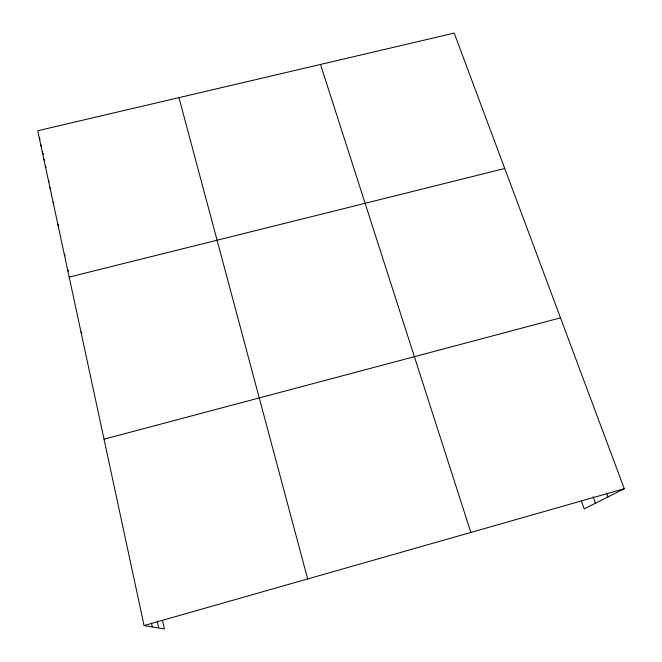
<?xml version="1.0" encoding="UTF-8"?>
<svg xmlns="http://www.w3.org/2000/svg" width="662" height="662" viewBox="0 0 662 662"><rect width="100%" height="100%" fill="white"/><g stroke="black" fill="none" stroke-linecap="round" stroke-linejoin="round"><path stroke-width="0.99" d="M162.504 620.327L164.399 628.9L144.084 625.565L37.726 130.753L454.206 33.1L624.274 488.713L584.182 508.896L581.335 500.96M144.084 625.565L624.274 488.713M104.025 439.196L560.491 317.843M69.179 277.088L504.742 168.496M80.963 331.902L81.889 333.259M67.532 269.417L68.5 270.998M64.255 254.191L65.232 255.83M57.809 224.195L58.802 225.949M53.059 202.092L53.862 203.557M49.931 187.545L50.742 189.042M48.376 180.321L49.195 181.843M45.297 165.988L46.117 167.544M43.766 158.872L44.594 160.452M42.244 151.788L43.485 154.188M40.73 144.746L41.565 146.36M39.224 137.737L40.059 139.368M606.69 493.049L608.088 496.864M593.144 496.806L595.469 503.211M320.507 64.454L470.848 532.447M178.955 97.637L307.665 578.952M157.175 621.022L158.698 627.965M151.499 623.19L152.31 626.914"/></g></svg>
